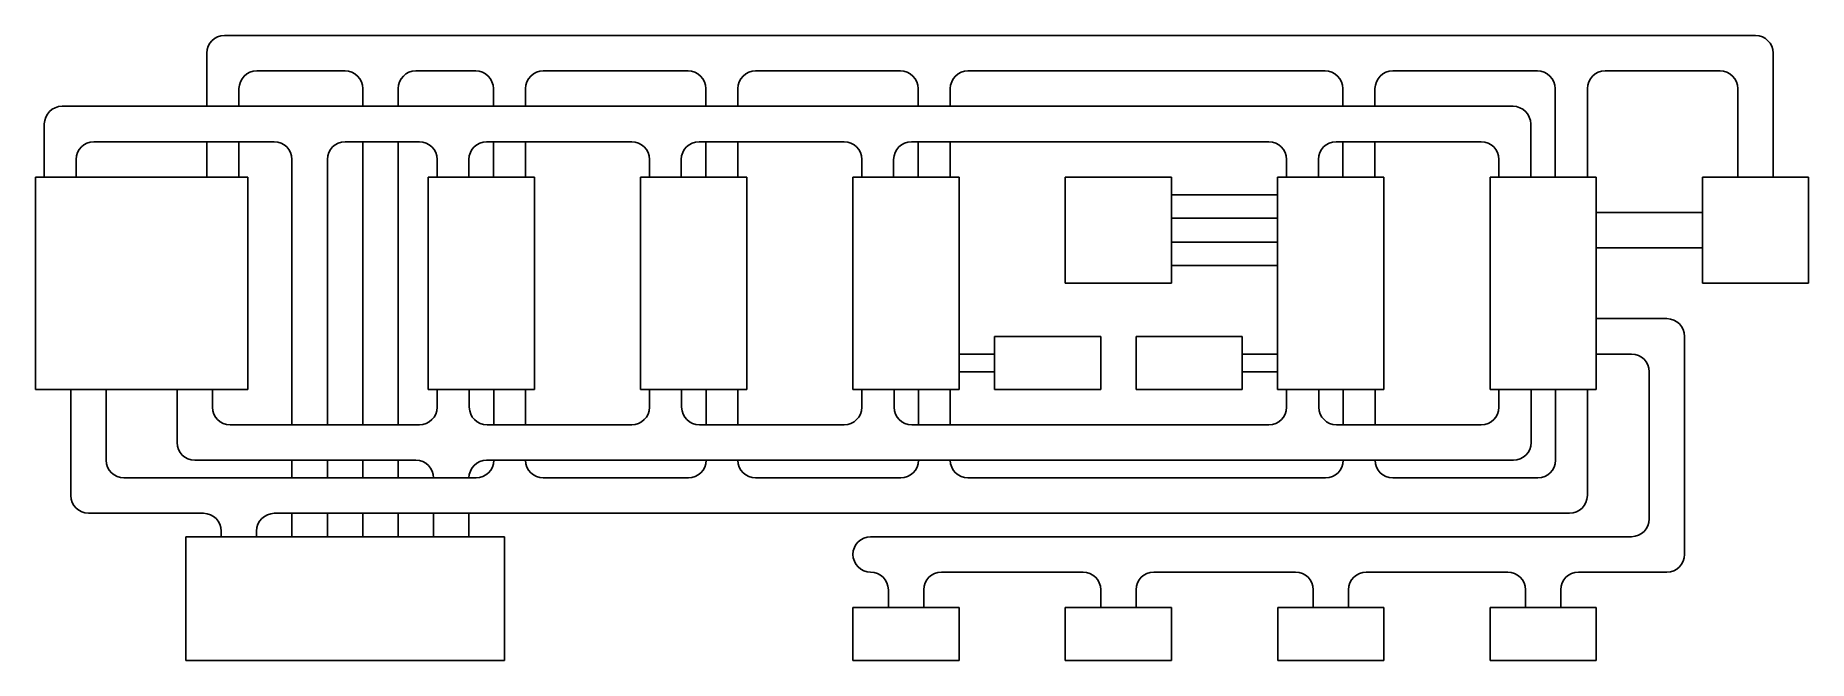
# Model space of a CAD drawing. Header units: inches. Extents: x 5.1 to 30.2, y 4.7 to 13.5.
import ezdxf

# ---------------------------------------------------------------- set-up
doc = ezdxf.new("R2010")
doc.units = ezdxf.units.IN
doc.header["$MEASUREMENT"] = 0

msp = doc.modelspace()

# ---------------------------------------------------------------- linework, layer by layer
for p, q in [((7.787, 13.483), (26.791, 13.483)), ((26.791, 13.483), (29.416, 13.483)), ((7.537, 12.983), (7.537, 13.233)), ((29.666, 11.483), (29.666, 13.233)), ((7.537, 12.483), (7.537, 12.983)), ((8.242, 12.983), (9.491, 12.983)), ((10.491, 12.983), (11.336, 12.983)), ((12.291, 12.983), (14.336, 12.983)), ((15.291, 12.983), (17.336, 12.983)), ((18.291, 12.983), (23.336, 12.983)), ((24.291, 12.983), (26.336, 12.983)), ((27.291, 12.983), (28.916, 12.983)), ((7.992, 12.483), (7.992, 12.733)), ((9.741, 12.733), (9.741, 12.483)), ((10.241, 12.483), (10.241, 12.733)), ((11.586, 12.483), (11.586, 12.733)), ((12.041, 12.483), (12.041, 12.733)), ((14.586, 12.483), (14.586, 12.733)), ((15.041, 12.483), (15.041, 12.733)), ((17.586, 12.483), (17.586, 12.733)), ((18.041, 12.483), (18.041, 12.733)), ((23.586, 12.483), (23.586, 12.733)), ((24.041, 12.483), (24.041, 12.733)), ((26.586, 11.483), (26.586, 12.733)), ((27.041, 11.483), (27.041, 12.733)), ((29.166, 11.483), (29.166, 12.733)), ((5.492, 12.483), (25.791, 12.483)), ((25.791, 12.483), (25.991, 12.483)), ((5.242, 11.983), (5.242, 12.233)), ((26.241, 12.233), (26.241, 11.983)), ((5.242, 11.483), (5.242, 11.983)), ((5.942, 11.983), (8.491, 11.983)), ((7.537, 11.483), (7.537, 11.983)), ((7.992, 11.483), (7.992, 11.983)), ((9.491, 11.983), (9.741, 11.983)), ((9.741, 11.983), (9.741, 7.983)), ((9.741, 11.983), (10.241, 11.983)), ((10.241, 11.983), (10.241, 7.983)), ((10.241, 11.983), (10.541, 11.983)), ((11.491, 11.983), (13.541, 11.983)), ((11.586, 11.483), (11.586, 11.983)), ((12.041, 11.483), (12.041, 11.983)), ((14.491, 11.983), (16.541, 11.983)), ((14.586, 11.483), (14.586, 11.983)), ((15.041, 11.483), (15.041, 11.983)), ((17.491, 11.983), (22.541, 11.983)), ((17.586, 11.483), (17.586, 11.983)), ((18.041, 11.483), (18.041, 11.983)), ((23.491, 11.983), (25.541, 11.983)), ((23.586, 11.483), (23.586, 11.983)), ((24.041, 11.483), (24.041, 11.983)), ((26.241, 11.983), (26.241, 11.483)), ((5.692, 11.733), (5.692, 11.483)), ((8.741, 11.733), (8.741, 7.983)), ((9.241, 11.733), (9.241, 7.983)), ((10.791, 11.483), (10.791, 11.733)), ((11.241, 11.733), (11.241, 11.483)), ((13.791, 11.483), (13.791, 11.733)), ((14.241, 11.733), (14.241, 11.483)), ((16.791, 11.483), (16.791, 11.733)), ((17.241, 11.733), (17.241, 11.483)), ((22.791, 11.483), (22.791, 11.733)), ((23.241, 11.733), (23.241, 11.483)), ((25.791, 11.483), (25.791, 11.733)), ((5.117, 11.483), (8.117, 11.483)), ((5.117, 8.483), (5.117, 11.483)), ((5.117, 11.483), (5.367, 11.483)), ((5.367, 11.483), (5.697, 11.483)), ((7.867, 11.483), (7.537, 11.483)), ((7.537, 11.483), (7.537, 11.483)), ((8.117, 11.483), (7.867, 11.483)), ((7.867, 11.483), (7.867, 11.483)), ((8.117, 11.483), (8.117, 8.483)), ((10.666, 11.483), (12.166, 11.483)), ((10.666, 8.483), (10.666, 11.483)), ((10.666, 11.483), (10.916, 11.483)), ((10.916, 11.483), (11.246, 11.483)), ((11.916, 11.483), (11.586, 11.483)), ((11.586, 11.483), (11.586, 11.483)), ((12.166, 11.483), (11.916, 11.483)), ((11.916, 11.483), (11.916, 11.483)), ((12.166, 11.483), (12.166, 8.483)), ((13.666, 11.483), (15.166, 11.483)), ((13.666, 8.483), (13.666, 11.483)), ((13.666, 11.483), (15.166, 11.483)), ((13.666, 8.483), (13.666, 11.483)), ((13.666, 11.483), (13.916, 11.483)), ((13.916, 11.483), (14.246, 11.483)), ((14.916, 11.483), (14.586, 11.483)), ((14.586, 11.483), (14.586, 11.483)), ((15.166, 11.483), (14.916, 11.483)), ((14.916, 11.483), (14.916, 11.483)), ((15.166, 11.483), (15.166, 8.483)), ((15.166, 11.483), (15.166, 8.483)), ((16.666, 11.483), (18.166, 11.483)), ((16.666, 8.483), (16.666, 11.483)), ((16.666, 11.483), (16.916, 11.483)), ((16.666, 11.483), (18.166, 11.483)), ((16.666, 8.483), (16.666, 11.483)), ((16.666, 11.483), (16.916, 11.483)), ((16.916, 11.483), (17.246, 11.483)), ((17.916, 11.483), (17.586, 11.483)), ((17.586, 11.483), (17.586, 11.483)), ((18.166, 11.483), (17.916, 11.483)), ((17.916, 11.483), (17.916, 11.483)), ((18.166, 11.483), (18.166, 8.483)), ((18.166, 11.483), (18.166, 8.483)), ((19.666, 11.483), (21.166, 11.483)), ((19.666, 11.483), (19.666, 9.983)), ((21.166, 9.983), (21.166, 11.483)), ((22.666, 11.483), (24.166, 11.483)), ((22.666, 8.483), (22.666, 11.483)), ((22.666, 11.483), (24.166, 11.483)), ((22.666, 8.483), (22.666, 11.483)), ((22.666, 11.483), (22.916, 11.483)), ((22.916, 11.483), (23.246, 11.483)), ((23.916, 11.483), (23.586, 11.483)), ((23.586, 11.483), (23.586, 11.483)), ((24.166, 11.483), (23.916, 11.483)), ((23.916, 11.483), (23.916, 11.483)), ((24.166, 11.483), (24.166, 8.483)), ((24.166, 11.483), (24.166, 8.483)), ((25.666, 11.483), (27.166, 11.483)), ((25.666, 8.483), (25.666, 11.483)), ((25.666, 11.483), (27.166, 11.483)), ((25.666, 8.483), (25.666, 11.483)), ((25.666, 11.483), (25.916, 11.483)), ((25.916, 11.483), (26.246, 11.483)), ((26.916, 11.483), (26.586, 11.483)), ((26.586, 11.483), (26.586, 11.483)), ((27.166, 11.483), (26.916, 11.483)), ((26.916, 11.483), (26.916, 11.483)), ((27.166, 11.483), (27.166, 8.483)), ((27.166, 11.483), (27.166, 8.483)), ((28.666, 11.483), (30.166, 11.483)), ((28.666, 11.483), (28.666, 9.983)), ((30.166, 9.983), (30.166, 11.483)), ((22.666, 11.233), (21.166, 11.233)), ((22.666, 11.233), (22.666, 10.733)), ((22.666, 11.233), (22.666, 10.903)), ((22.666, 10.903), (21.166, 10.903)), ((27.916, 10.983), (27.166, 10.983)), ((27.916, 10.983), (28.666, 10.983)), ((21.166, 10.233), (21.166, 10.563)), ((21.166, 10.563), (22.666, 10.563)), ((27.916, 10.483), (27.166, 10.483)), ((27.916, 10.483), (28.666, 10.483)), ((22.666, 10.233), (21.166, 10.233)), ((22.666, 9.983), (22.666, 10.233)), ((19.666, 9.983), (21.166, 9.983)), ((28.666, 9.983), (30.166, 9.983)), ((27.916, 9.483), (27.166, 9.483)), ((27.916, 9.483), (28.166, 9.483)), ((18.666, 9.233), (20.166, 9.233)), ((18.666, 8.483), (18.666, 9.233)), ((18.666, 9.233), (19.166, 9.233)), ((20.166, 9.233), (19.666, 9.233)), ((20.166, 9.233), (20.166, 8.733)), ((20.666, 9.233), (22.166, 9.233)), ((20.666, 8.483), (20.666, 9.233)), ((20.666, 9.233), (21.166, 9.233)), ((22.166, 9.233), (21.666, 9.233)), ((22.166, 9.233), (22.166, 8.733)), ((28.416, 9.233), (28.416, 6.733)), ((18.666, 8.983), (18.166, 8.983)), ((22.166, 8.983), (22.666, 8.983)), ((27.166, 8.483), (27.166, 8.983)), ((27.166, 8.983), (27.666, 8.983)), ((18.666, 8.733), (18.166, 8.733)), ((20.166, 8.733), (20.166, 8.483)), ((22.166, 8.733), (22.166, 8.483)), ((22.166, 8.733), (22.666, 8.733)), ((27.916, 8.733), (27.916, 6.733)), ((8.117, 8.483), (5.117, 8.483)), ((5.617, 7.983), (5.617, 8.483)), ((6.117, 7.983), (6.117, 8.483)), ((7.117, 7.983), (7.117, 8.483)), ((8.117, 8.483), (7.617, 8.483)), ((7.617, 8.483), (7.617, 8.233)), ((12.166, 8.483), (10.666, 8.483)), ((12.166, 8.483), (10.666, 8.483)), ((10.666, 8.483), (10.916, 8.483)), ((10.791, 8.483), (10.791, 8.233)), ((10.916, 8.483), (10.916, 8.483)), ((10.916, 8.483), (11.246, 8.483)), ((11.246, 8.483), (11.246, 8.483)), ((11.246, 8.483), (11.246, 8.233)), ((11.916, 8.483), (11.586, 8.483)), ((11.591, 8.233), (11.591, 8.483)), ((12.166, 8.483), (11.916, 8.483)), ((12.041, 8.483), (12.041, 8.233)), ((15.166, 8.483), (13.666, 8.483)), ((15.166, 8.483), (13.666, 8.483)), ((15.166, 8.483), (13.666, 8.483)), ((13.666, 8.483), (13.916, 8.483)), ((13.791, 8.483), (13.791, 8.233)), ((13.916, 8.483), (13.916, 8.483)), ((13.916, 8.483), (14.246, 8.483)), ((14.246, 8.483), (14.246, 8.483)), ((14.246, 8.483), (14.246, 8.233)), ((14.916, 8.483), (14.586, 8.483)), ((14.591, 8.233), (14.591, 8.483)), ((15.166, 8.483), (14.916, 8.483)), ((15.041, 8.483), (15.041, 8.233)), ((18.166, 8.483), (16.666, 8.483)), ((18.166, 8.483), (16.666, 8.483)), ((18.166, 8.483), (16.666, 8.483)), ((16.666, 8.483), (16.916, 8.483)), ((16.791, 8.483), (16.791, 8.233)), ((16.916, 8.483), (16.916, 8.483)), ((16.916, 8.483), (17.246, 8.483)), ((17.246, 8.483), (17.246, 8.483)), ((17.246, 8.483), (17.246, 8.233)), ((17.916, 8.483), (17.586, 8.483)), ((17.591, 8.233), (17.591, 8.483)), ((18.166, 8.483), (17.916, 8.483)), ((18.041, 8.483), (18.041, 8.233)), ((20.166, 8.483), (18.666, 8.483)), ((22.166, 8.483), (20.666, 8.483)), ((24.166, 8.483), (22.666, 8.483)), ((24.166, 8.483), (22.666, 8.483)), ((24.168, 8.483), (22.668, 8.483)), ((22.668, 8.483), (22.918, 8.483)), ((22.793, 8.483), (22.793, 8.233)), ((22.918, 8.483), (22.918, 8.483)), ((22.918, 8.483), (23.248, 8.483)), ((23.248, 8.483), (23.248, 8.483)), ((23.248, 8.483), (23.248, 8.233)), ((23.918, 8.483), (23.588, 8.483)), ((23.593, 8.233), (23.593, 8.483)), ((24.168, 8.483), (23.918, 8.483)), ((24.043, 8.483), (24.043, 8.233)), ((27.166, 8.483), (25.666, 8.483)), ((27.166, 8.483), (25.666, 8.483)), ((27.166, 8.483), (25.666, 8.483)), ((25.666, 8.483), (25.916, 8.483)), ((25.791, 8.483), (25.791, 8.233)), ((25.916, 8.483), (25.916, 8.483)), ((25.916, 8.483), (26.246, 8.483)), ((26.246, 8.483), (26.246, 8.483)), ((26.246, 8.483), (26.246, 7.983)), ((26.916, 8.483), (26.586, 8.483)), ((26.591, 8.233), (26.591, 8.483)), ((27.166, 8.483), (26.916, 8.483)), ((27.041, 8.483), (27.041, 8.233)), ((11.591, 8.233), (11.591, 7.983)), ((12.041, 8.233), (12.041, 7.983)), ((14.591, 8.233), (14.591, 7.983)), ((15.041, 8.233), (15.041, 7.983)), ((17.591, 8.233), (17.591, 7.983)), ((18.041, 8.233), (18.041, 7.983)), ((23.593, 8.233), (23.593, 7.983)), ((24.043, 8.233), (24.043, 7.983)), ((26.591, 8.233), (26.591, 7.983)), ((27.041, 8.233), (27.041, 7.983)), ((5.617, 6.983), (5.617, 7.983)), ((6.117, 7.983), (6.117, 7.483)), ((7.117, 7.983), (7.117, 7.733)), ((10.541, 7.983), (7.867, 7.983)), ((11.496, 7.983), (13.541, 7.983)), ((14.496, 7.983), (16.541, 7.983)), ((17.496, 7.983), (22.543, 7.983)), ((23.498, 7.983), (25.541, 7.983)), ((26.246, 7.733), (26.246, 7.983)), ((26.591, 7.483), (26.591, 7.983)), ((27.041, 7.983), (27.041, 7.233)), ((6.117, 7.483), (6.117, 7.483)), ((7.367, 7.483), (10.241, 7.483)), ((8.741, 7.483), (8.741, 7.233)), ((9.241, 7.483), (9.241, 7.233)), ((9.741, 7.483), (9.741, 7.233)), ((10.241, 7.483), (10.241, 7.233)), ((10.241, 7.483), (10.491, 7.483)), ((11.491, 7.483), (25.996, 7.483)), ((11.591, 7.483), (11.591, 7.483)), ((12.041, 7.483), (12.041, 7.483)), ((14.591, 7.483), (14.591, 7.483)), ((15.041, 7.483), (15.041, 7.483)), ((17.591, 7.483), (17.591, 7.483)), ((18.041, 7.483), (18.041, 7.483)), ((23.593, 7.483), (23.593, 7.483)), ((24.043, 7.483), (24.043, 7.483)), ((6.367, 7.233), (11.341, 7.233)), ((12.291, 7.233), (14.341, 7.233)), ((15.291, 7.233), (17.341, 7.233)), ((18.291, 7.233), (23.343, 7.233)), ((24.293, 7.233), (26.341, 7.233)), ((27.041, 7.233), (27.041, 6.983)), ((7.491, 6.733), (5.867, 6.733)), ((8.741, 6.733), (8.491, 6.733)), ((8.741, 6.733), (8.741, 6.403)), ((8.741, 6.733), (26.791, 6.733)), ((9.241, 6.733), (9.241, 6.403)), ((9.741, 6.733), (9.741, 6.403)), ((10.241, 6.733), (10.241, 6.403)), ((10.741, 6.733), (10.741, 6.403)), ((11.241, 6.733), (11.241, 6.403)), ((27.916, 6.733), (27.916, 6.653)), ((28.416, 6.153), (28.416, 6.733)), ((11.741, 6.403), (7.241, 6.403)), ((7.741, 6.403), (7.241, 6.403)), ((7.241, 6.403), (7.241, 4.653)), ((7.741, 6.483), (7.741, 6.403)), ((8.241, 6.483), (8.241, 6.403)), ((11.241, 6.403), (11.741, 6.403)), ((11.741, 6.403), (11.741, 4.653)), ((27.666, 6.403), (16.916, 6.403)), ((16.666, 6.153), (16.666, 6.153)), ((16.916, 5.903), (16.916, 5.903)), ((17.916, 5.903), (19.916, 5.903)), ((20.916, 5.903), (22.918, 5.903)), ((23.918, 5.903), (25.916, 5.903)), ((26.916, 5.903), (28.166, 5.903)), ((17.166, 5.403), (17.166, 5.653)), ((17.666, 5.403), (17.666, 5.653)), ((20.166, 5.403), (20.166, 5.653)), ((20.666, 5.403), (20.666, 5.653)), ((23.168, 5.403), (23.168, 5.653)), ((23.668, 5.403), (23.668, 5.653)), ((26.166, 5.403), (26.166, 5.653)), ((26.666, 5.403), (26.666, 5.653)), ((16.666, 5.403), (18.166, 5.403)), ((16.666, 4.653), (16.666, 5.403)), ((16.666, 5.403), (17.166, 5.403)), ((18.166, 5.403), (17.666, 5.403)), ((18.166, 5.403), (18.166, 4.903)), ((19.666, 5.403), (21.166, 5.403)), ((19.666, 4.653), (19.666, 5.403)), ((19.666, 5.403), (20.166, 5.403)), ((21.166, 5.403), (20.666, 5.403)), ((21.166, 5.403), (21.166, 4.903)), ((22.668, 5.403), (24.168, 5.403)), ((22.668, 4.653), (22.668, 5.403)), ((22.668, 5.403), (23.168, 5.403)), ((24.168, 5.403), (23.668, 5.403)), ((24.168, 5.403), (24.168, 4.903)), ((25.666, 5.403), (27.166, 5.403)), ((25.666, 4.653), (25.666, 5.403)), ((25.666, 5.403), (26.166, 5.403)), ((27.166, 5.403), (26.666, 5.403)), ((27.166, 5.403), (27.166, 4.903)), ((18.166, 4.903), (18.166, 4.653)), ((21.166, 4.903), (21.166, 4.653)), ((24.168, 4.903), (24.168, 4.653)), ((27.166, 4.903), (27.166, 4.653)), ((11.741, 4.653), (7.241, 4.653)), ((18.166, 4.653), (16.666, 4.653)), ((21.166, 4.653), (19.666, 4.653)), ((24.168, 4.653), (22.668, 4.653)), ((27.166, 4.653), (25.666, 4.653))]:
    msp.add_line(p, q)
for centre, start, end in [((7.787, 13.233), 90, 180), ((29.416, 13.233), 0, 90), ((8.242, 12.733), 90, 180), ((9.491, 12.733), 0, 90), ((10.491, 12.733), 90, 180), ((11.336, 12.733), 360, 90), ((12.291, 12.733), 90, 180), ((14.336, 12.733), 360, 90), ((15.291, 12.733), 90, 180), ((17.336, 12.733), 0, 90), ((18.291, 12.733), 90, 180), ((23.336, 12.733), 0, 90), ((24.291, 12.733), 90, 180), ((26.336, 12.733), 0, 90), ((27.291, 12.733), 90, 180), ((28.916, 12.733), 0, 90), ((5.492, 12.233), 90, 180), ((25.991, 12.233), 0, 90), ((5.942, 11.733), 90, 180), ((8.491, 11.733), 0, 90), ((9.491, 11.733), 90, 180), ((10.541, 11.733), 0, 90), ((11.491, 11.733), 90, 180), ((13.541, 11.733), 0, 90), ((14.491, 11.733), 90, 180), ((16.541, 11.733), 0, 90), ((17.491, 11.733), 90, 180), ((22.541, 11.733), 0, 90), ((23.491, 11.733), 90, 180), ((25.541, 11.733), 0, 90), ((28.166, 9.233), 360, 90), ((27.666, 8.733), 360, 90), ((7.867, 8.233), 180, 270), ((10.541, 8.233), 270, 0), ((11.496, 8.233), 180, 270), ((13.541, 8.233), 270, 0), ((14.496, 8.233), 180, 270), ((16.541, 8.233), 270, 0), ((17.496, 8.233), 180, 270), ((22.543, 8.233), 270, 0), ((23.498, 8.233), 180, 270), ((25.541, 8.233), 270, 0), ((7.367, 7.733), 180, 270), ((25.996, 7.733), 270, 0), ((6.367, 7.483), 180, 270), ((10.491, 7.233), 0, 90), ((11.491, 7.233), 90, 180), ((11.341, 7.483), 270, 0), ((12.291, 7.483), 180, 270), ((14.341, 7.483), 270, 0), ((15.291, 7.483), 180, 270), ((17.341, 7.483), 270, 0), ((18.291, 7.483), 180, 270), ((23.343, 7.483), 270, 0), ((24.293, 7.483), 180, 270), ((26.341, 7.483), 270, 0), ((5.867, 6.983), 180, 270), ((26.791, 6.983), 270, 0), ((7.491, 6.483), 0, 90), ((8.491, 6.483), 90, 180), ((27.666, 6.653), 270, 0), ((16.916, 6.153), 90, 180), ((16.916, 6.153), 180, 270), ((28.166, 6.153), 270, 0), ((16.916, 5.653), 0, 90), ((17.916, 5.653), 90, 180), ((19.916, 5.653), 0, 90), ((20.916, 5.653), 90, 180), ((22.918, 5.653), 0, 90), ((23.918, 5.653), 90, 180), ((25.916, 5.653), 0, 90), ((26.916, 5.653), 90, 180)]:
    msp.add_arc(centre, 0.25, start, end)

doc.saveas('drawing.dxf')
